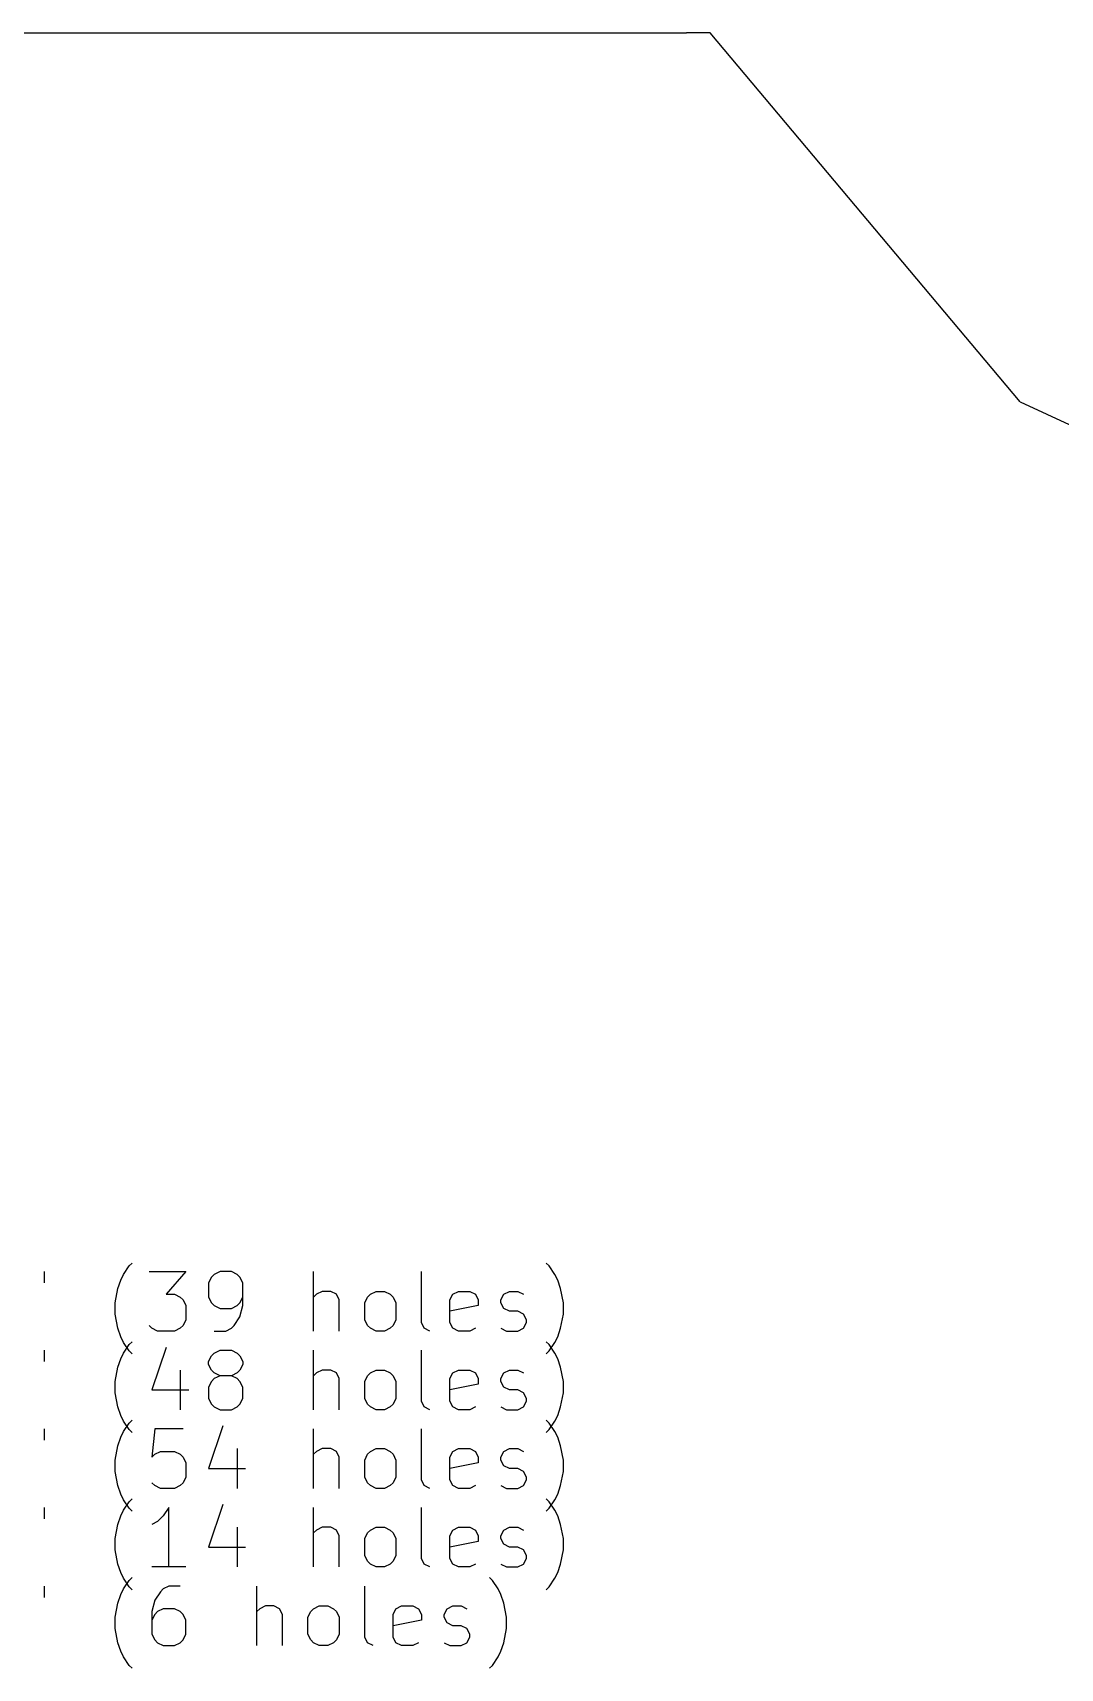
# Model space of a CAD drawing. Extents: x 81 to 220, y -168 to -27.
# Drawn here: x 115.4 to 149.8, y -167.9 to -112.9 of the extents above; entities that cross this region are included whole.
import ezdxf

# ---------------------------------------------------------------- set-up
doc = ezdxf.new("R2010")
doc.units = 0
doc.layers.add('BLACK', color=7, linetype='CONTINUOUS')

msp = doc.modelspace()

# ---------------------------------------------------------------- linework, layer by layer
at = {"layer": 'BLACK', "linetype": 'CONTINUOUS'}
for p, q in [((83.8939, -112.9361), (132.2939, -112.9361)), ((132.2939, -112.9361), (137.2939, -112.9361)), ((138.0939, -112.9361), (137.2939, -112.9361)), ((148.4939, -125.3361), (138.0939, -112.9361)), ((148.4939, -125.3361), (187.4939, -143.2361)), ((118.594304, -154.346528), (118.689543, -154.25129)), ((132.689544, -154.346528), (132.594306, -154.25129)), ((115.737161, -154.537005), (115.737161, -154.917957)), ((118.213352, -155.108433), (118.30859, -154.822719)), ((118.30859, -154.822719), (118.403828, -154.632243)), ((118.403828, -154.632243), (118.594304, -154.346528)), ((119.260971, -154.537005), (120.499066, -154.537005)), ((120.499066, -154.537005), (119.832399, -155.298909)), ((121.356209, -154.727481), (121.260971, -154.917957)), ((121.451447, -154.632243), (121.356209, -154.727481)), ((121.641923, -154.537005), (121.451447, -154.632243)), ((122.022876, -154.537005), (121.641923, -154.537005)), ((122.213352, -154.632243), (122.022876, -154.537005)), ((122.30859, -154.727481), (122.213352, -154.632243)), ((122.403828, -154.917957), (122.30859, -154.727481)), ((124.784781, -156.537005), (124.784781, -154.537005)), ((128.403829, -156.25129), (128.403829, -154.537005)), ((132.88002, -154.632243), (132.689544, -154.346528)), ((132.975258, -154.822719), (132.88002, -154.632243)), ((133.070496, -155.108433), (132.975258, -154.822719)), ((118.118114, -155.584624), (118.213352, -155.108433)), ((119.832399, -155.298909), (120.118114, -155.298909)), ((120.118114, -155.298909), (120.30859, -155.394147)), ((120.30859, -155.394147), (120.403828, -155.489386)), ((121.260971, -154.917957), (121.260971, -155.394147)), ((121.260971, -155.394147), (121.356209, -155.584624)), ((122.30859, -155.584624), (122.403828, -155.394147)), ((122.403828, -155.679862), (122.403828, -154.917957)), ((124.880019, -155.298909), (124.784781, -155.394147)), ((125.070495, -155.203671), (124.880019, -155.298909)), ((125.35621, -155.203671), (125.070495, -155.203671)), ((125.546686, -155.298909), (125.35621, -155.203671)), ((125.641924, -155.489386), (125.546686, -155.298909)), ((126.499067, -155.584624), (126.594305, -155.394147)), ((126.594305, -155.394147), (126.689543, -155.298909)), ((126.689543, -155.298909), (126.880019, -155.203671)), ((126.880019, -155.203671), (127.165734, -155.203671)), ((127.165734, -155.203671), (127.35621, -155.298909)), ((127.35621, -155.298909), (127.451448, -155.394147)), ((127.451448, -155.394147), (127.546686, -155.584624)), ((129.35621, -155.489386), (129.451448, -155.298909)), ((129.451448, -155.298909), (129.641924, -155.203671)), ((129.641924, -155.203671), (130.022877, -155.203671)), ((130.022877, -155.203671), (130.213353, -155.298909)), ((130.213353, -155.298909), (130.308591, -155.489386)), ((131.070496, -155.489386), (131.165734, -155.298909)), ((131.165734, -155.298909), (131.35621, -155.203671)), ((131.35621, -155.203671), (131.641924, -155.203671)), ((131.641924, -155.203671), (131.832401, -155.298909)), ((133.165734, -155.584624), (133.070496, -155.108433)), ((118.118114, -155.965576), (118.118114, -155.584624)), ((118.213352, -156.441767), (118.118114, -155.965576)), ((120.403828, -155.489386), (120.499066, -155.679862)), ((120.499066, -155.679862), (120.499066, -156.156052)), ((121.356209, -155.584624), (121.451447, -155.679862)), ((121.451447, -155.679862), (121.641923, -155.7751)), ((121.641923, -155.7751), (122.022876, -155.7751)), ((122.022876, -155.7751), (122.213352, -155.679862)), ((122.213352, -155.679862), (122.30859, -155.584624)), ((122.30859, -156.060814), (122.403828, -155.679862)), ((125.641924, -156.537005), (125.641924, -155.489386)), ((126.499067, -156.156052), (126.499067, -155.584624)), ((127.546686, -155.584624), (127.546686, -156.156052)), ((129.35621, -156.25129), (129.35621, -155.489386)), ((130.308591, -155.679862), (129.35621, -155.870338)), ((130.308591, -155.489386), (130.308591, -155.679862)), ((131.070496, -155.584624), (131.070496, -155.489386)), ((131.165734, -155.7751), (131.070496, -155.584624)), ((131.35621, -155.870338), (131.165734, -155.7751)), ((131.641924, -155.870338), (131.35621, -155.870338)), ((131.832401, -155.965576), (131.641924, -155.870338)), ((131.927639, -156.156052), (131.832401, -155.965576)), ((133.070496, -156.441767), (133.165734, -155.965576)), ((133.165734, -155.965576), (133.165734, -155.584624)), ((118.30859, -156.727481), (118.213352, -156.441767)), ((119.356209, -156.441767), (119.260971, -156.346528)), ((119.546685, -156.537005), (119.356209, -156.441767)), ((120.30859, -156.441767), (120.118114, -156.537005)), ((120.403828, -156.346528), (120.30859, -156.441767)), ((120.499066, -156.156052), (120.403828, -156.346528)), ((121.832399, -156.537005), (122.022876, -156.441767)), ((122.022876, -156.441767), (122.118114, -156.346528)), ((122.118114, -156.346528), (122.30859, -156.060814)), ((126.594305, -156.346528), (126.499067, -156.156052)), ((126.689543, -156.441767), (126.594305, -156.346528)), ((126.880019, -156.537005), (126.689543, -156.441767)), ((127.35621, -156.441767), (127.165734, -156.537005)), ((127.451448, -156.346528), (127.35621, -156.441767)), ((127.546686, -156.156052), (127.451448, -156.346528)), ((128.499067, -156.441767), (128.403829, -156.25129)), ((128.689543, -156.537005), (128.499067, -156.441767)), ((129.451448, -156.441767), (129.35621, -156.25129)), ((129.641924, -156.537005), (129.451448, -156.441767)), ((130.213353, -156.441767), (130.022877, -156.537005)), ((131.070496, -156.441767), (131.260972, -156.537005)), ((131.641924, -156.537005), (131.832401, -156.441767)), ((131.832401, -156.441767), (131.927639, -156.25129)), ((131.927639, -156.25129), (131.927639, -156.156052)), ((132.975258, -156.727481), (133.070496, -156.441767)), ((118.403828, -156.917957), (118.30859, -156.727481)), ((118.594304, -157.203671), (118.403828, -156.917957)), ((118.403828, -157.272243), (118.594304, -156.986528)), ((118.594304, -156.986528), (118.689543, -156.89129)), ((120.118114, -156.537005), (119.546685, -156.537005)), ((121.451447, -156.537005), (121.832399, -156.537005)), ((127.165734, -156.537005), (126.880019, -156.537005)), ((130.022877, -156.537005), (129.641924, -156.537005)), ((131.260972, -156.537005), (131.641924, -156.537005)), ((132.689544, -156.986528), (132.594306, -156.89129)), ((132.689544, -157.203671), (132.88002, -156.917957)), ((132.88002, -157.272243), (132.689544, -156.986528)), ((132.88002, -156.917957), (132.975258, -156.727481)), ((115.737161, -157.177005), (115.737161, -157.557957)), ((118.213352, -157.748433), (118.30859, -157.462719)), ((118.30859, -157.462719), (118.403828, -157.272243)), ((118.689543, -157.298909), (118.594304, -157.203671)), ((119.832399, -157.081767), (119.356209, -158.510338)), ((121.260971, -157.557957), (121.356209, -157.367481)), ((121.260971, -157.653195), (121.260971, -157.557957)), ((121.356209, -157.367481), (121.451447, -157.272243)), ((121.451447, -157.272243), (121.641923, -157.177005)), ((121.641923, -157.177005), (122.022876, -157.177005)), ((122.022876, -157.177005), (122.213352, -157.272243)), ((122.213352, -157.272243), (122.30859, -157.367481)), ((122.30859, -157.367481), (122.403828, -157.557957)), ((122.403828, -157.557957), (122.403828, -157.653195)), ((124.784781, -159.177005), (124.784781, -157.177005)), ((128.403829, -158.89129), (128.403829, -157.177005)), ((132.594306, -157.298909), (132.689544, -157.203671)), ((132.975258, -157.462719), (132.88002, -157.272243)), ((133.070496, -157.748433), (132.975258, -157.462719)), ((118.118114, -158.224624), (118.213352, -157.748433)), ((120.30859, -157.843671), (120.30859, -159.177005)), ((121.356209, -157.843671), (121.260971, -157.653195)), ((121.451447, -157.938909), (121.356209, -157.843671)), ((121.451447, -158.129386), (121.356209, -158.224624)), ((121.641923, -158.034147), (121.451447, -157.938909)), ((121.641923, -158.034147), (121.451447, -158.129386)), ((122.022876, -158.034147), (121.641923, -158.034147)), ((122.213352, -157.938909), (122.022876, -158.034147)), ((122.213352, -158.129386), (122.022876, -158.034147)), ((122.30859, -157.843671), (122.213352, -157.938909)), ((122.30859, -158.224624), (122.213352, -158.129386)), ((122.403828, -157.653195), (122.30859, -157.843671)), ((124.880019, -157.938909), (124.784781, -158.034147)), ((125.070495, -157.843671), (124.880019, -157.938909)), ((125.35621, -157.843671), (125.070495, -157.843671)), ((125.546686, -157.938909), (125.35621, -157.843671)), ((125.641924, -158.129386), (125.546686, -157.938909)), ((125.641924, -159.177005), (125.641924, -158.129386)), ((126.499067, -158.224624), (126.594305, -158.034147)), ((126.594305, -158.034147), (126.689543, -157.938909)), ((126.689543, -157.938909), (126.880019, -157.843671)), ((126.880019, -157.843671), (127.165734, -157.843671)), ((127.165734, -157.843671), (127.35621, -157.938909)), ((127.35621, -157.938909), (127.451448, -158.034147)), ((127.451448, -158.034147), (127.546686, -158.224624)), ((129.35621, -158.129386), (129.451448, -157.938909)), ((129.35621, -158.89129), (129.35621, -158.129386)), ((129.451448, -157.938909), (129.641924, -157.843671)), ((129.641924, -157.843671), (130.022877, -157.843671)), ((130.022877, -157.843671), (130.213353, -157.938909)), ((130.213353, -157.938909), (130.308591, -158.129386)), ((130.308591, -158.129386), (130.308591, -158.319862)), ((131.070496, -158.129386), (131.165734, -157.938909)), ((131.070496, -158.224624), (131.070496, -158.129386)), ((131.165734, -157.938909), (131.35621, -157.843671)), ((131.35621, -157.843671), (131.641924, -157.843671)), ((131.641924, -157.843671), (131.832401, -157.938909)), ((133.165734, -158.224624), (133.070496, -157.748433)), ((118.118114, -158.605576), (118.118114, -158.224624)), ((118.213352, -159.081767), (118.118114, -158.605576)), ((119.356209, -158.510338), (120.594304, -158.510338)), ((121.356209, -158.224624), (121.260971, -158.4151)), ((121.260971, -158.4151), (121.260971, -158.796052)), ((122.403828, -158.4151), (122.30859, -158.224624)), ((122.403828, -158.796052), (122.403828, -158.4151)), ((126.499067, -158.796052), (126.499067, -158.224624)), ((127.546686, -158.224624), (127.546686, -158.796052)), ((130.308591, -158.319862), (129.35621, -158.510338)), ((131.165734, -158.4151), (131.070496, -158.224624)), ((131.35621, -158.510338), (131.165734, -158.4151)), ((131.641924, -158.510338), (131.35621, -158.510338)), ((131.832401, -158.605576), (131.641924, -158.510338)), ((131.927639, -158.796052), (131.832401, -158.605576)), ((133.070496, -159.081767), (133.165734, -158.605576)), ((133.165734, -158.605576), (133.165734, -158.224624)), ((118.30859, -159.367481), (118.213352, -159.081767)), ((121.260971, -158.796052), (121.356209, -158.986528)), ((121.356209, -158.986528), (121.451447, -159.081767)), ((121.451447, -159.081767), (121.641923, -159.177005)), ((121.641923, -159.177005), (122.022876, -159.177005)), ((122.022876, -159.177005), (122.213352, -159.081767)), ((122.213352, -159.081767), (122.30859, -158.986528)), ((122.30859, -158.986528), (122.403828, -158.796052)), ((126.594305, -158.986528), (126.499067, -158.796052)), ((126.689543, -159.081767), (126.594305, -158.986528)), ((126.880019, -159.177005), (126.689543, -159.081767)), ((127.165734, -159.177005), (126.880019, -159.177005)), ((127.35621, -159.081767), (127.165734, -159.177005)), ((127.451448, -158.986528), (127.35621, -159.081767)), ((127.546686, -158.796052), (127.451448, -158.986528)), ((128.499067, -159.081767), (128.403829, -158.89129)), ((128.689543, -159.177005), (128.499067, -159.081767)), ((129.451448, -159.081767), (129.35621, -158.89129)), ((129.641924, -159.177005), (129.451448, -159.081767)), ((130.022877, -159.177005), (129.641924, -159.177005)), ((130.213353, -159.081767), (130.022877, -159.177005)), ((131.070496, -159.081767), (131.260972, -159.177005)), ((131.260972, -159.177005), (131.641924, -159.177005)), ((131.641924, -159.177005), (131.832401, -159.081767)), ((131.832401, -159.081767), (131.927639, -158.89129)), ((131.927639, -158.89129), (131.927639, -158.796052)), ((132.975258, -159.367481), (133.070496, -159.081767)), ((115.737161, -159.817005), (115.737161, -160.197957)), ((118.403828, -159.557957), (118.30859, -159.367481)), ((118.594304, -159.843671), (118.403828, -159.557957)), ((118.403828, -159.912243), (118.594304, -159.626528)), ((118.594304, -159.626528), (118.689543, -159.53129)), ((119.451447, -159.817005), (119.356209, -160.769386)), ((120.403828, -159.817005), (119.451447, -159.817005)), ((121.737161, -159.721767), (121.260971, -161.150338)), ((124.784781, -161.817005), (124.784781, -159.817005)), ((128.403829, -161.53129), (128.403829, -159.817005)), ((132.689544, -159.626528), (132.594306, -159.53129)), ((132.689544, -159.843671), (132.88002, -159.557957)), ((132.88002, -159.912243), (132.689544, -159.626528)), ((132.88002, -159.557957), (132.975258, -159.367481)), ((118.213352, -160.388433), (118.30859, -160.102719)), ((118.30859, -160.102719), (118.403828, -159.912243)), ((118.689543, -159.938909), (118.594304, -159.843671)), ((132.594306, -159.938909), (132.689544, -159.843671)), ((132.975258, -160.102719), (132.88002, -159.912243)), ((133.070496, -160.388433), (132.975258, -160.102719)), ((118.118114, -160.864624), (118.213352, -160.388433)), ((118.118114, -161.245576), (118.118114, -160.864624)), ((119.356209, -160.769386), (119.451447, -160.674147)), ((119.451447, -160.674147), (119.641923, -160.578909)), ((119.641923, -160.578909), (120.118114, -160.578909)), ((120.118114, -160.578909), (120.30859, -160.674147)), ((120.30859, -160.674147), (120.403828, -160.769386)), ((120.403828, -160.769386), (120.499066, -160.959862)), ((122.213352, -160.483671), (122.213352, -161.817005)), ((124.880019, -160.578909), (124.784781, -160.674147)), ((125.070495, -160.483671), (124.880019, -160.578909)), ((125.35621, -160.483671), (125.070495, -160.483671)), ((125.546686, -160.578909), (125.35621, -160.483671)), ((125.641924, -160.769386), (125.546686, -160.578909)), ((125.641924, -161.817005), (125.641924, -160.769386)), ((126.499067, -160.864624), (126.594305, -160.674147)), ((126.499067, -161.436052), (126.499067, -160.864624)), ((126.594305, -160.674147), (126.689543, -160.578909)), ((126.689543, -160.578909), (126.880019, -160.483671)), ((126.880019, -160.483671), (127.165734, -160.483671)), ((127.165734, -160.483671), (127.35621, -160.578909)), ((127.35621, -160.578909), (127.451448, -160.674147)), ((127.451448, -160.674147), (127.546686, -160.864624)), ((127.546686, -160.864624), (127.546686, -161.436052)), ((129.35621, -160.769386), (129.451448, -160.578909)), ((129.35621, -161.53129), (129.35621, -160.769386)), ((129.451448, -160.578909), (129.641924, -160.483671)), ((129.641924, -160.483671), (130.022877, -160.483671)), ((130.022877, -160.483671), (130.213353, -160.578909)), ((130.213353, -160.578909), (130.308591, -160.769386)), ((130.308591, -160.769386), (130.308591, -160.959862)), ((131.070496, -160.769386), (131.165734, -160.578909)), ((131.070496, -160.864624), (131.070496, -160.769386)), ((131.165734, -161.0551), (131.070496, -160.864624)), ((131.165734, -160.578909), (131.35621, -160.483671)), ((131.35621, -160.483671), (131.641924, -160.483671)), ((131.641924, -160.483671), (131.832401, -160.578909)), ((133.165734, -160.864624), (133.070496, -160.388433)), ((133.165734, -161.245576), (133.165734, -160.864624)), ((118.213352, -161.721767), (118.118114, -161.245576)), ((120.499066, -161.436052), (120.403828, -161.626528)), ((120.499066, -160.959862), (120.499066, -161.436052)), ((121.260971, -161.150338), (122.499066, -161.150338)), ((126.594305, -161.626528), (126.499067, -161.436052)), ((127.546686, -161.436052), (127.451448, -161.626528)), ((130.308591, -160.959862), (129.35621, -161.150338)), ((131.35621, -161.150338), (131.165734, -161.0551)), ((131.641924, -161.150338), (131.35621, -161.150338)), ((131.832401, -161.245576), (131.641924, -161.150338)), ((131.927639, -161.436052), (131.832401, -161.245576)), ((131.927639, -161.53129), (131.927639, -161.436052)), ((133.070496, -161.721767), (133.165734, -161.245576)), ((118.30859, -162.007481), (118.213352, -161.721767)), ((118.403828, -162.197957), (118.30859, -162.007481)), ((119.451447, -161.721767), (119.356209, -161.626528)), ((119.641923, -161.817005), (119.451447, -161.721767)), ((120.118114, -161.817005), (119.641923, -161.817005)), ((120.30859, -161.721767), (120.118114, -161.817005)), ((120.403828, -161.626528), (120.30859, -161.721767)), ((126.689543, -161.721767), (126.594305, -161.626528)), ((126.880019, -161.817005), (126.689543, -161.721767)), ((127.165734, -161.817005), (126.880019, -161.817005)), ((127.35621, -161.721767), (127.165734, -161.817005)), ((127.451448, -161.626528), (127.35621, -161.721767)), ((128.499067, -161.721767), (128.403829, -161.53129)), ((128.689543, -161.817005), (128.499067, -161.721767)), ((129.451448, -161.721767), (129.35621, -161.53129)), ((129.641924, -161.817005), (129.451448, -161.721767)), ((130.022877, -161.817005), (129.641924, -161.817005)), ((130.213353, -161.721767), (130.022877, -161.817005)), ((131.070496, -161.721767), (131.260972, -161.817005)), ((131.260972, -161.817005), (131.641924, -161.817005)), ((131.641924, -161.817005), (131.832401, -161.721767)), ((131.832401, -161.721767), (131.927639, -161.53129)), ((132.88002, -162.197957), (132.975258, -162.007481)), ((132.975258, -162.007481), (133.070496, -161.721767)), ((115.737161, -162.457005), (115.737161, -162.837957)), ((118.30859, -162.742719), (118.403828, -162.552243)), ((118.594304, -162.483671), (118.403828, -162.197957)), ((118.403828, -162.552243), (118.594304, -162.266528)), ((118.594304, -162.266528), (118.689543, -162.17129)), ((118.689543, -162.578909), (118.594304, -162.483671)), ((119.927637, -162.457005), (119.737161, -162.742719)), ((119.927637, -164.457005), (119.927637, -162.457005)), ((121.737161, -162.361767), (121.260971, -163.790338)), ((124.784781, -164.457005), (124.784781, -162.457005)), ((128.403829, -164.17129), (128.403829, -162.457005)), ((132.689544, -162.266528), (132.594306, -162.17129)), ((132.594306, -162.578909), (132.689544, -162.483671)), ((132.689544, -162.483671), (132.88002, -162.197957)), ((132.88002, -162.552243), (132.689544, -162.266528)), ((132.975258, -162.742719), (132.88002, -162.552243)), ((118.118114, -163.504624), (118.213352, -163.028433)), ((118.213352, -163.028433), (118.30859, -162.742719)), ((119.546685, -162.933195), (119.356209, -163.028433)), ((119.737161, -162.742719), (119.546685, -162.933195)), ((133.070496, -163.028433), (132.975258, -162.742719)), ((133.165734, -163.504624), (133.070496, -163.028433)), ((118.118114, -163.885576), (118.118114, -163.504624)), ((122.213352, -163.123671), (122.213352, -164.457005)), ((124.880019, -163.218909), (124.784781, -163.314147)), ((125.070495, -163.123671), (124.880019, -163.218909)), ((125.35621, -163.123671), (125.070495, -163.123671)), ((125.546686, -163.218909), (125.35621, -163.123671)), ((125.641924, -163.409386), (125.546686, -163.218909)), ((125.641924, -164.457005), (125.641924, -163.409386)), ((126.499067, -163.504624), (126.594305, -163.314147)), ((126.499067, -164.076052), (126.499067, -163.504624)), ((126.594305, -163.314147), (126.689543, -163.218909)), ((126.689543, -163.218909), (126.880019, -163.123671)), ((126.880019, -163.123671), (127.165734, -163.123671)), ((127.165734, -163.123671), (127.35621, -163.218909)), ((127.35621, -163.218909), (127.451448, -163.314147)), ((127.451448, -163.314147), (127.546686, -163.504624)), ((127.546686, -163.504624), (127.546686, -164.076052)), ((129.35621, -163.409386), (129.451448, -163.218909)), ((129.35621, -164.17129), (129.35621, -163.409386)), ((130.308591, -163.599862), (129.35621, -163.790338)), ((129.451448, -163.218909), (129.641924, -163.123671)), ((129.641924, -163.123671), (130.022877, -163.123671)), ((130.022877, -163.123671), (130.213353, -163.218909)), ((130.213353, -163.218909), (130.308591, -163.409386)), ((130.308591, -163.409386), (130.308591, -163.599862)), ((131.070496, -163.409386), (131.165734, -163.218909)), ((131.070496, -163.504624), (131.070496, -163.409386)), ((131.165734, -163.6951), (131.070496, -163.504624)), ((131.165734, -163.218909), (131.35621, -163.123671)), ((131.35621, -163.123671), (131.641924, -163.123671)), ((131.641924, -163.123671), (131.832401, -163.218909)), ((133.165734, -163.885576), (133.165734, -163.504624)), ((118.213352, -164.361767), (118.118114, -163.885576)), ((121.260971, -163.790338), (122.499066, -163.790338)), ((126.594305, -164.266528), (126.499067, -164.076052)), ((127.546686, -164.076052), (127.451448, -164.266528)), ((128.499067, -164.361767), (128.403829, -164.17129)), ((129.451448, -164.361767), (129.35621, -164.17129)), ((131.35621, -163.790338), (131.165734, -163.6951)), ((131.641924, -163.790338), (131.35621, -163.790338)), ((131.832401, -163.885576), (131.641924, -163.790338)), ((131.927639, -164.076052), (131.832401, -163.885576)), ((131.832401, -164.361767), (131.927639, -164.17129)), ((131.927639, -164.17129), (131.927639, -164.076052)), ((133.070496, -164.361767), (133.165734, -163.885576)), ((118.30859, -164.647481), (118.213352, -164.361767)), ((118.403828, -164.837957), (118.30859, -164.647481)), ((120.499066, -164.457005), (119.356209, -164.457005)), ((126.689543, -164.361767), (126.594305, -164.266528)), ((126.880019, -164.457005), (126.689543, -164.361767)), ((127.165734, -164.457005), (126.880019, -164.457005)), ((127.35621, -164.361767), (127.165734, -164.457005)), ((127.451448, -164.266528), (127.35621, -164.361767)), ((128.689543, -164.457005), (128.499067, -164.361767)), ((129.641924, -164.457005), (129.451448, -164.361767)), ((130.022877, -164.457005), (129.641924, -164.457005)), ((130.213353, -164.361767), (130.022877, -164.457005)), ((131.070496, -164.361767), (131.260972, -164.457005)), ((131.260972, -164.457005), (131.641924, -164.457005)), ((131.641924, -164.457005), (131.832401, -164.361767)), ((132.88002, -164.837957), (132.975258, -164.647481)), ((132.975258, -164.647481), (133.070496, -164.361767)), ((115.737161, -165.097005), (115.737161, -165.477957)), ((118.30859, -165.382719), (118.403828, -165.192243)), ((118.594304, -165.123671), (118.403828, -164.837957)), ((118.403828, -165.192243), (118.594304, -164.906528)), ((118.594304, -164.906528), (118.689543, -164.81129)), ((118.689543, -165.218909), (118.594304, -165.123671)), ((119.641923, -165.287481), (119.451447, -165.573195)), ((119.737161, -165.192243), (119.641923, -165.287481)), ((119.927637, -165.097005), (119.737161, -165.192243)), ((120.30859, -165.097005), (119.927637, -165.097005)), ((122.880019, -167.097005), (122.880019, -165.097005)), ((126.499067, -166.81129), (126.499067, -165.097005)), ((130.784782, -164.906528), (130.689544, -164.81129)), ((130.975258, -165.192243), (130.784782, -164.906528)), ((131.070496, -165.382719), (130.975258, -165.192243)), ((132.594306, -165.218909), (132.689544, -165.123671)), ((132.689544, -165.123671), (132.88002, -164.837957)), ((118.118114, -166.144624), (118.213352, -165.668433)), ((118.213352, -165.668433), (118.30859, -165.382719)), ((119.451447, -165.573195), (119.356209, -165.954147)), ((119.737161, -165.858909), (119.546685, -165.954147)), ((120.118114, -165.858909), (119.737161, -165.858909)), ((120.30859, -165.954147), (120.118114, -165.858909)), ((122.975257, -165.858909), (122.880019, -165.954147)), ((123.165733, -165.763671), (122.975257, -165.858909)), ((123.451448, -165.763671), (123.165733, -165.763671)), ((123.641924, -165.858909), (123.451448, -165.763671)), ((123.737162, -166.049386), (123.641924, -165.858909)), ((124.689543, -165.954147), (124.784781, -165.858909)), ((124.784781, -165.858909), (124.975257, -165.763671)), ((124.975257, -165.763671), (125.260972, -165.763671)), ((125.260972, -165.763671), (125.451448, -165.858909)), ((125.451448, -165.858909), (125.546686, -165.954147)), ((127.451448, -166.049386), (127.546686, -165.858909)), ((127.546686, -165.858909), (127.737162, -165.763671)), ((127.737162, -165.763671), (128.118115, -165.763671)), ((128.118115, -165.763671), (128.308591, -165.858909)), ((128.308591, -165.858909), (128.403829, -166.049386)), ((129.165734, -166.049386), (129.260972, -165.858909)), ((129.260972, -165.858909), (129.451448, -165.763671)), ((129.451448, -165.763671), (129.737162, -165.763671)), ((129.737162, -165.763671), (129.927639, -165.858909)), ((131.165734, -165.668433), (131.070496, -165.382719)), ((131.260972, -166.144624), (131.165734, -165.668433)), ((118.118114, -166.525576), (118.118114, -166.144624)), ((119.356209, -165.954147), (119.356209, -166.716052)), ((119.451447, -166.049386), (119.356209, -166.239862)), ((119.546685, -165.954147), (119.451447, -166.049386)), ((120.403828, -166.049386), (120.30859, -165.954147)), ((120.499066, -166.239862), (120.403828, -166.049386)), ((120.499066, -166.716052), (120.499066, -166.239862)), ((123.737162, -167.097005), (123.737162, -166.049386)), ((124.594305, -166.144624), (124.689543, -165.954147)), ((124.594305, -166.716052), (124.594305, -166.144624)), ((125.546686, -165.954147), (125.641924, -166.144624)), ((125.641924, -166.144624), (125.641924, -166.716052)), ((127.451448, -166.81129), (127.451448, -166.049386)), ((128.403829, -166.239862), (127.451448, -166.430338)), ((128.403829, -166.049386), (128.403829, -166.239862)), ((129.165734, -166.144624), (129.165734, -166.049386)), ((129.260972, -166.3351), (129.165734, -166.144624)), ((129.451448, -166.430338), (129.260972, -166.3351)), ((131.260972, -166.525576), (131.260972, -166.144624)), ((118.213352, -167.001767), (118.118114, -166.525576)), ((119.356209, -166.716052), (119.451447, -166.906528)), ((119.451447, -166.906528), (119.546685, -167.001767)), ((120.30859, -167.001767), (120.403828, -166.906528)), ((120.403828, -166.906528), (120.499066, -166.716052)), ((124.689543, -166.906528), (124.594305, -166.716052)), ((124.784781, -167.001767), (124.689543, -166.906528)), ((125.546686, -166.906528), (125.451448, -167.001767)), ((125.641924, -166.716052), (125.546686, -166.906528)), ((126.594305, -167.001767), (126.499067, -166.81129)), ((127.546686, -167.001767), (127.451448, -166.81129)), ((129.737162, -166.430338), (129.451448, -166.430338)), ((129.927639, -166.525576), (129.737162, -166.430338)), ((130.022877, -166.716052), (129.927639, -166.525576)), ((129.927639, -167.001767), (130.022877, -166.81129)), ((130.022877, -166.81129), (130.022877, -166.716052)), ((131.165734, -167.001767), (131.260972, -166.525576)), ((118.30859, -167.287481), (118.213352, -167.001767)), ((118.403828, -167.477957), (118.30859, -167.287481)), ((118.594304, -167.763671), (118.403828, -167.477957)), ((119.546685, -167.001767), (119.737161, -167.097005)), ((119.737161, -167.097005), (120.118114, -167.097005)), ((120.118114, -167.097005), (120.30859, -167.001767)), ((124.975257, -167.097005), (124.784781, -167.001767)), ((125.260972, -167.097005), (124.975257, -167.097005)), ((125.451448, -167.001767), (125.260972, -167.097005)), ((126.784781, -167.097005), (126.594305, -167.001767)), ((127.737162, -167.097005), (127.546686, -167.001767)), ((128.118115, -167.097005), (127.737162, -167.097005)), ((128.308591, -167.001767), (128.118115, -167.097005)), ((129.165734, -167.001767), (129.35621, -167.097005)), ((129.35621, -167.097005), (129.737162, -167.097005)), ((129.737162, -167.097005), (129.927639, -167.001767)), ((130.784782, -167.763671), (130.975258, -167.477957)), ((130.975258, -167.477957), (131.070496, -167.287481)), ((131.070496, -167.287481), (131.165734, -167.001767)), ((118.689543, -167.858909), (118.594304, -167.763671)), ((130.689544, -167.858909), (130.784782, -167.763671))]:
    msp.add_line(p, q, dxfattribs=at)

doc.saveas('drawing.dxf')
